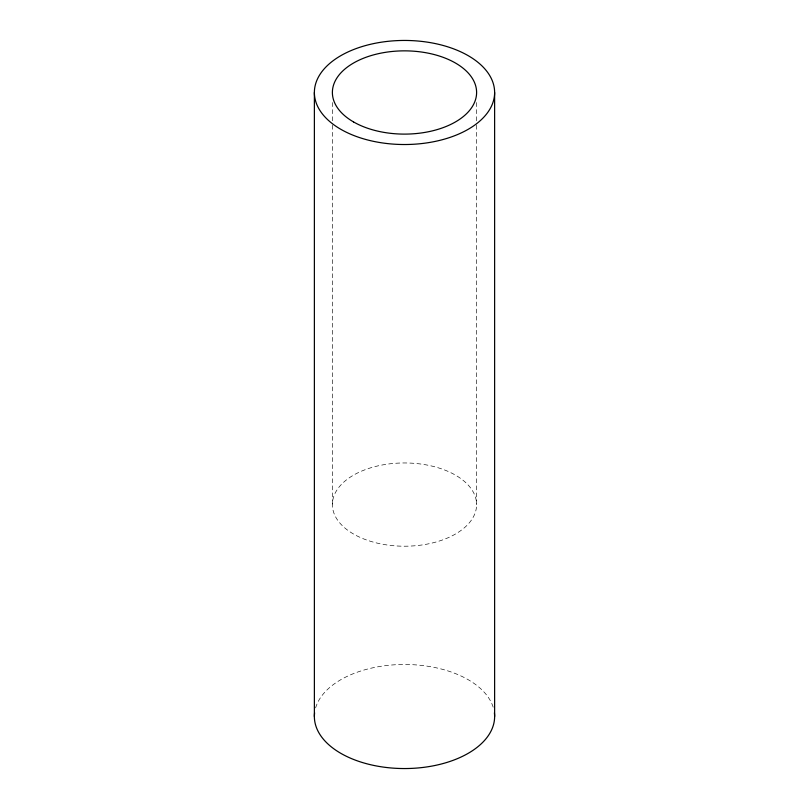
<?xml version="1.0" encoding="UTF-8"?>
<svg xmlns="http://www.w3.org/2000/svg" width="809" height="809" viewBox="0 0 809 809"><rect width="100%" height="100%" fill="white"/><g stroke="black" fill="none" stroke-linecap="round" stroke-linejoin="round"><path stroke-width="0.61" stroke-dasharray="4.04 3.03" d="M476.602 102.571L476.602 123.989M476.602 125.253L476.602 504.583A72.102 41.623 0 0 1 368.449 540.634A72.102 41.623 0 0 1 368.449 468.532A72.102 41.623 0 0 1 476.602 504.583M332.398 102.571L332.398 123.989M332.398 125.253L332.398 504.583M315.621 707.875A90.123 52.039 0 0 1 404.5 664.482A90.123 52.039 0 0 1 493.379 707.875"/><path stroke-width="1.21" d="M494.623 92.489A90.123 52.039 0 0 1 359.439 137.55A90.123 52.039 0 0 1 359.439 47.418A90.123 52.039 0 0 1 494.623 92.489L494.623 716.511M314.377 92.489L314.377 716.511M494.4 712.82A90.123 52.039 0 0 1 404.5 768.55A90.123 52.039 0 0 1 314.6 712.82M353.513 121.916A72.102 41.623 0 0 0 474.145 103.259A72.102 41.623 0 0 0 385.842 52.272A72.102 41.623 0 0 0 353.513 121.916"/></g></svg>
